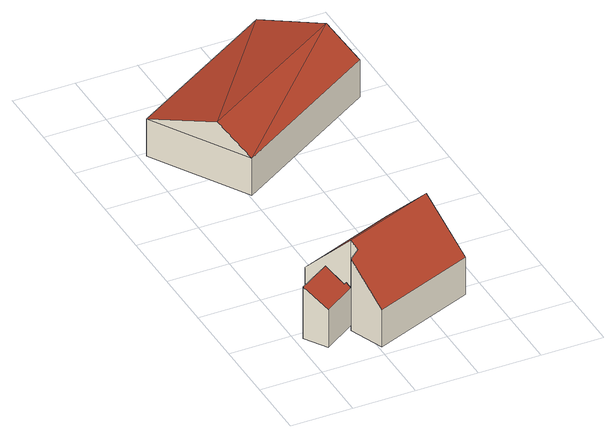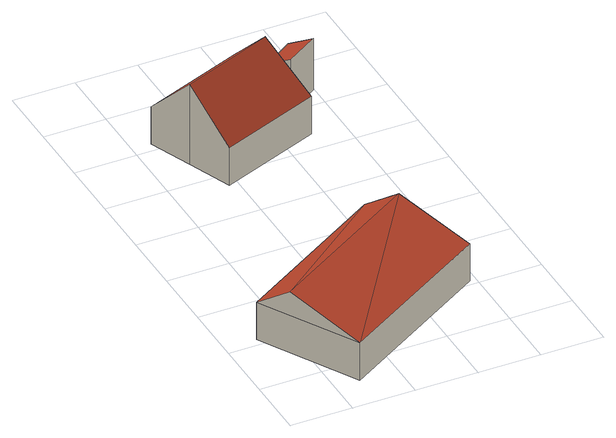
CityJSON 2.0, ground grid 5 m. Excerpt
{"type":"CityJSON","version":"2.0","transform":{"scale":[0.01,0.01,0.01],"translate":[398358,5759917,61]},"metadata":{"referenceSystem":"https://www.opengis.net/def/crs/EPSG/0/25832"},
"CityObjects":{
"building1":{"type":"Building","attributes":{"Gemeindeschluessel":"05558020","Geometrietyp2DReferenz":"3000","function":"51009_1610","roofType":"2100","measuredHeight":4.49},"geometry":[{"type":"Solid","lod":"2","boundaries":[[[[0,1,2,3]],[[4,5,1,0]],[[6,7,5,4]],[[8,9,7,6]],[[10,11,9,8]],[[3,2,11,10]],[[8,6,4,0,3,10]],[[1,5,7,9,11,2]]]],"semantics":{"surfaces":[{"type":"WallSurface"},{"type":"RoofSurface"},{"type":"GroundSurface"}],"values":[[0,0,0,0,0,0,1,2]]}}]},
"building2":{"type":"Building","attributes":{"Gemeindeschluessel":"05558020","Geometrietyp2DReferenz":"3000","function":"31001_1000","roofType":"3100","measuredHeight":7.04},"geometry":[{"type":"Solid","lod":"2","boundaries":[[[[12,13,14,15]],[[16,17,13,12]],[[18,19,17,16]],[[20,21,19,18]],[[22,23,21,20]],[[24,25,23,22]],[[26,27,25,24]],[[15,14,27,26]],[[20,18,16,22]],[[12,15,26,24,22,16]],[[13,17,19,21,23,25,27,14]]]],"semantics":{"surfaces":[{"type":"WallSurface"},{"type":"RoofSurface"},{"type":"GroundSurface"}],"values":[[0,0,0,0,0,0,0,0,1,1,2]]}}]},
"building3":{"type":"Building","attributes":{"Gemeindeschluessel":"05558020","Geometrietyp2DReferenz":"3000","function":"31001_2460","roofType":"3100","measuredHeight":5.31},"geometry":[{"type":"Solid","lod":"2","boundaries":[[[[28,29,30,31]],[[32,33,29,28]],[[34,35,33,32]],[[31,30,35,34]],[[28,36,32]],[[34,37,31]],[[37,36,28]],[[28,31,37]],[[34,32,36]],[[36,37,34]],[[29,33,35,30]]]],"semantics":{"surfaces":[{"type":"WallSurface"},{"type":"RoofSurface"},{"type":"GroundSurface"}],"values":[[0,0,0,0,0,0,1,1,1,1,2]]}}]}
},
"vertices":[
[35,379,566],[35,379,117],[147,200,117],[147,200,442],[295,546,566],[295,546,117],[375,405,471],[375,405,117],[397,416,469],[397,416,117],[413,372,443],[413,372,117],
[497,430,720],[497,430,72],[413,372,72],[413,372,697],[466,478,775],[466,478,72],[259,807,396],[259,807,72],[1069,1124,397],[1069,1124,72],[1208,769,775],[1208,769,72],[1347,414,397],[1347,414,72],[522,90,396],[522,90,72],
[1308,3719,404],[1308,3719,80],[56,2957,80],[56,2957,404],[1748,2937,404],[1748,2937,80],[514,2185,404],[514,2185,80],[1605,3191,610],[365,2436,610]
]}
